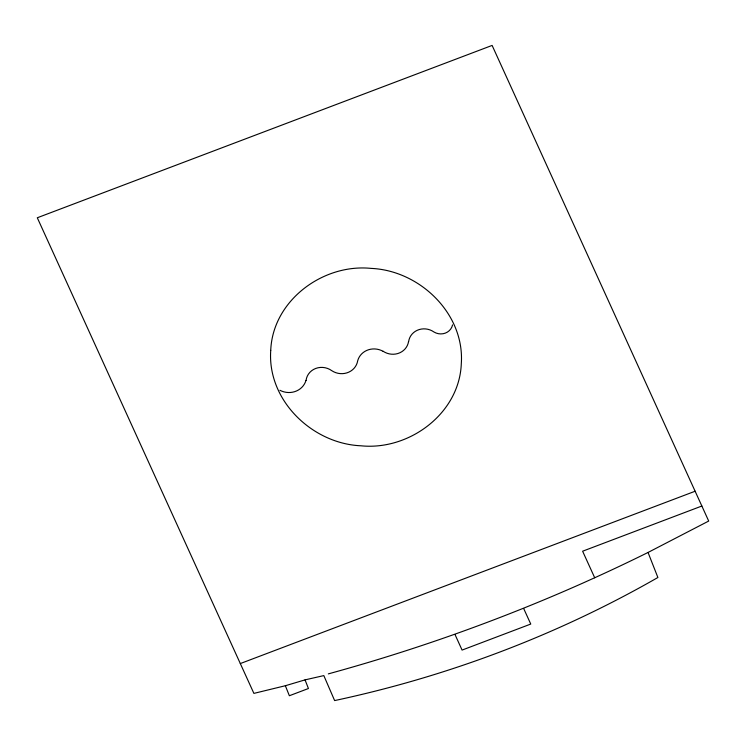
<?xml version="1.0" encoding="UTF-8"?>
<svg xmlns="http://www.w3.org/2000/svg" width="746" height="746" viewBox="0 0 746 746"><rect width="100%" height="100%" fill="white"/><g stroke="black" fill="none" stroke-linecap="round" stroke-linejoin="round"><path stroke-width="1.12" d="M648.041 552.46L708.7 521.053L492.118 45.422L37.3 217.767L253.892 693.388L285.354 685.733L305.039 679.876L323.82 675.596L334.628 700.578A1123.103 1049.212 14 0 0 657.888 577.497L648.041 552.46A1782.865 1665.557 14 0 1 596.753 576.826L583.792 582.673A1782.865 1665.557 14 0 1 328.333 673.88M240.315 663.567L695.132 491.232M701.865 506.021L582.617 551.21L594.721 577.796M523.683 608.522L530.76 624.057L462.082 650.083L455.013 634.538M285.354 685.733L289.364 695.738L308.434 688.511L305.039 679.876M305.981 380.423A18.277 17.074 14 0 1 279.936 390.298M306.074 380.441A16.235 15.162 14 0 1 315.698 368.459A16.235 15.162 14 0 1 331.802 370.697A16.794 15.694 14 0 0 357.679 360.831A17.41 16.263 14 0 1 383.015 351.282M408.538 341.565A16.384 15.302 14 0 1 383.062 351.217M408.64 341.575A16.114 15.051 14 0 1 433.948 331.989A12.402 11.591 14 0 0 452.561 324.892M270.733 350.406C267.18 400.415 312.313 443.702 360.924 445.791C409.022 450.724 459.35 413.638 461.298 363.778C464.851 313.768 419.728 270.481 371.116 268.392C323.009 263.459 272.691 300.545 270.733 350.406"/></g></svg>
